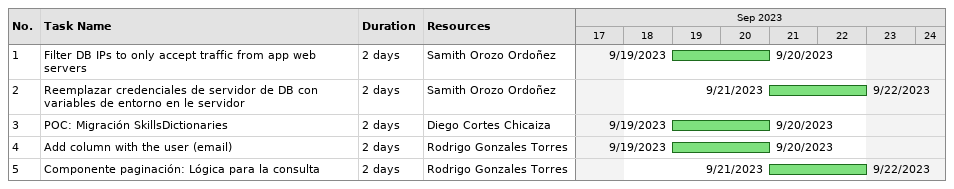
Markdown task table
| ID | Task | Duration | Start | Finish | Resources |
|---|---|---|---|---|---|
| 1 | Filter DB IPs to only accept traffic from app web servers | 2d | 2023-09-19 | 2023-09-20 | Samith Orozo Ordoñez |
| 2 | Reemplazar credenciales de servidor de DB con variables de entorno en le servidor | 2d | 2023-09-21 | 2023-09-22 | Samith Orozo Ordoñez |
| 3 | POC: Migración SkillsDictionaries | 2d | 2023-09-19 | 2023-09-20 | Diego Cortes Chicaiza |
| 4 | Add column with the user (email) | 2d | 2023-09-19 | 2023-09-20 | Rodrigo Gonzales Torres |
| 5 | Componente paginación: Lógica para la consulta | 2d | 2023-09-21 | 2023-09-22 | Rodrigo Gonzales Torres |
